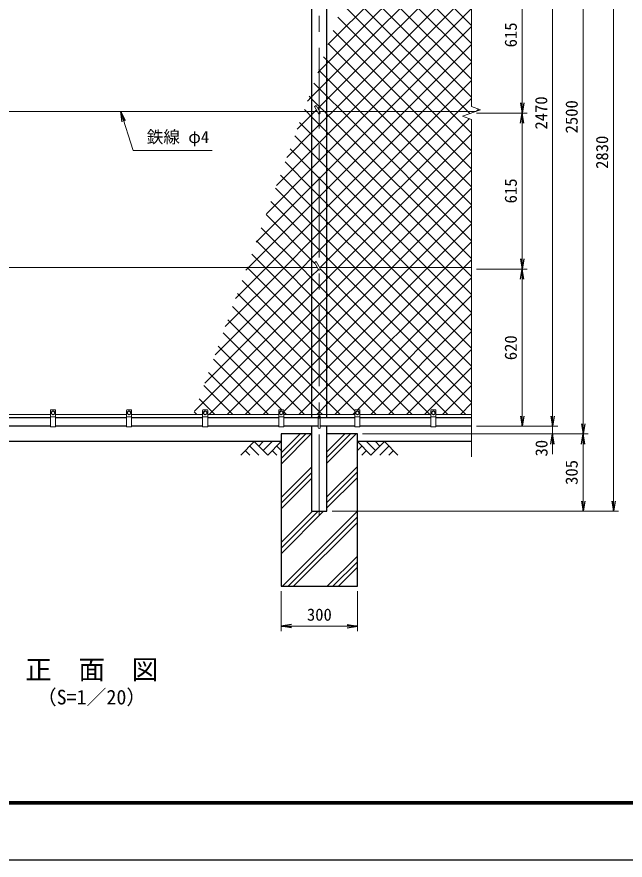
# Model space of a CAD drawing. Units: millimetres, scale not verified. Extents: x -4200 to 4200, y -2970 to 2970.
# Drawn here: x -2777 to -379, y -2970 to 354 of the extents above; entities that cross this region are included whole.
import ezdxf
from ezdxf.enums import TextEntityAlignment as Align

# ---------------------------------------------------------------- set-up
doc = ezdxf.new("R2010")
doc.units = ezdxf.units.MM
doc.header["$LTSCALE"] = 10
doc.linetypes.add('USER1', pattern=[50.8, 31.75, -6.35, 6.35, -6.35])
for name, color, linetype, lineweight in [('0-0_D-STR1', 1, 'Continuous', 25), ('0-1_D-STR3', 3, 'Continuous', 13), ('0-2_D-BMK', 2, 'USER1', 13), ('0-3_D-STR2', 7, 'Continuous', 13), ('0-4_D-STR-DIM', 7, 'Continuous', 13), ('0-7_D-DCR-HCH', 7, 'Continuous', 13), ('0-8_D-STR4', 7, 'Continuous', 25), ('0-9_D-BGD', 7, 'Continuous', 25), ('0-A_D-STR-TXT', 7, 'Continuous', 13), ('0-B_D-TTL-TXT', 7, 'Continuous', 25), ('0-C_D-TTL', 7, 'Continuous', 25)]:
    doc.layers.add(name, color=color, linetype=linetype, lineweight=lineweight)
doc.layers.add('0-5_0', color=7, linetype='Continuous')
doc.styles.add('ＭＳ ゴシック', font='')
doc.styles.get('ＭＳ ゴシック').set_extended_font_data('MS Gothic')

# ---------------------------------------------------------------- blocks, each defined once
blk = doc.blocks.new('_Open')
at = {"layer": '0-5_0'}
blk.add_line((-10, 1.667), (0, 0), dxfattribs=at)
blk.add_lwpolyline([(-10, -1.667), (0, 0), (-10, 0)], dxfattribs=at)

msp = doc.modelspace()

# ---------------------------------------------------------------- linework, layer by layer
at = {"layer": '0-0_D-STR1'}
for p, q in [((-1614.9, 1176.23), (-1614.9, -1225.77)), ((-1554.4, -1225.77), (-1554.4, 1176.23)), ((-2644.65, -1225.77), (-2924.65, -1225.77)), ((-2344.65, -1225.77), (-2624.65, -1225.77)), ((-2044.65, -1225.77), (-2324.65, -1225.77)), ((-1744.65, -1225.77), (-2024.65, -1225.77)), ((-1588.65, -1225.77), (-1724.65, -1225.77)), ((-1444.65, -1225.77), (-1580.65, -1225.77)), ((-1144.65, -1225.77), (-1424.65, -1225.77)), ((-984.65, -1225.77), (-1124.65, -1225.77)), ((-2644.65, -1259.77), (-2924.65, -1259.77)), ((-2344.65, -1259.77), (-2624.65, -1259.77)), ((-2044.65, -1259.77), (-2324.65, -1259.77)), ((-1744.65, -1259.77), (-2024.65, -1259.77)), ((-1588.65, -1259.77), (-1724.65, -1259.77)), ((-1444.65, -1259.77), (-1580.65, -1259.77)), ((-1144.65, -1259.77), (-1424.65, -1259.77)), ((-984.65, -1259.77), (-1124.65, -1259.77))]:
    msp.add_line(p, q, dxfattribs=at)
msp.add_lwpolyline([(-1614.9, -1259.77), (-1614.9, -1594.77), (-1554.4, -1594.77), (-1554.4, -1259.77)], dxfattribs=at)
at = {"layer": '0-1_D-STR3'}
for p, q in [((-1604.05, 0.82), (-1597.12, 4.82)), ((-1604.05, 0.82), (-1588.12, -26.77)), ((-1597.12, 4.82), (-1581.19, -22.77)), ((-1592.74, -18.77), (-3383.5, -18.77)), ((-968.17, -18.77), (-1583.5, -18.77)), ((-1604.05, -614.18), (-1597.12, -610.18)), ((-1604.05, -614.18), (-1588.12, -641.77)), ((-1597.12, -610.18), (-1581.19, -637.77)), ((-1592.74, -633.77), (-3383.5, -633.77)), ((-984.65, -633.77), (-1583.5, -633.77)), ((-2626.65, -1194.77), (-2642.65, -1194.77)), ((-2326.65, -1194.77), (-2342.65, -1194.77)), ((-2026.65, -1194.77), (-2042.65, -1194.77)), ((-1726.65, -1194.77), (-1742.65, -1194.77)), ((-1426.65, -1194.77), (-1442.65, -1194.77)), ((-1126.65, -1194.77), (-1142.65, -1194.77)), ((-2924.65, -1212.77), (-2644.65, -1212.77)), ((-2644.65, -1261.77), (-2644.65, -1196.77)), ((-2624.65, -1221.77), (-2644.65, -1221.77)), ((-2641.15, -1210.52), (-2641.15, -1203.03)), ((-2641.15, -1210.52), (-2634.65, -1214.27)), ((-2634.65, -1214.27), (-2628.15, -1210.52)), ((-2628.15, -1210.52), (-2628.15, -1203.03)), ((-2624.65, -1261.77), (-2624.65, -1196.77)), ((-2624.65, -1212.77), (-2344.65, -1212.77)), ((-2344.65, -1261.77), (-2344.65, -1196.77)), ((-2324.65, -1221.77), (-2344.65, -1221.77)), ((-2341.15, -1210.52), (-2341.15, -1203.03)), ((-2341.15, -1210.52), (-2334.65, -1214.27)), ((-2334.65, -1214.27), (-2328.15, -1210.52)), ((-2328.15, -1210.52), (-2328.15, -1203.03)), ((-2324.65, -1261.77), (-2324.65, -1196.77)), ((-2324.65, -1212.77), (-2044.65, -1212.77)), ((-2044.65, -1261.77), (-2044.65, -1196.77)), ((-2024.65, -1221.77), (-2044.65, -1221.77)), ((-2041.15, -1210.52), (-2041.15, -1203.03)), ((-2041.15, -1210.52), (-2034.65, -1214.27)), ((-2034.65, -1214.27), (-2028.15, -1210.52)), ((-2028.15, -1210.52), (-2028.15, -1203.03)), ((-2024.65, -1261.77), (-2024.65, -1196.77)), ((-2024.65, -1212.77), (-1744.65, -1212.77)), ((-1744.65, -1261.77), (-1744.65, -1196.77)), ((-1724.65, -1221.77), (-1744.65, -1221.77)), ((-1741.15, -1210.52), (-1741.15, -1203.03)), ((-1741.15, -1210.52), (-1734.65, -1214.27)), ((-1734.65, -1214.27), (-1728.15, -1210.52)), ((-1728.15, -1210.52), (-1728.15, -1203.03)), ((-1724.65, -1261.77), (-1724.65, -1196.77)), ((-1724.65, -1212.77), (-1444.65, -1212.77)), ((-1588.65, -1264.77), (-1588.65, -1220.77)), ((-1580.65, -1264.77), (-1580.65, -1220.77)), ((-1444.65, -1261.77), (-1444.65, -1196.77)), ((-1424.65, -1221.77), (-1444.65, -1221.77)), ((-1441.15, -1210.52), (-1441.15, -1203.03)), ((-1441.15, -1210.52), (-1434.65, -1214.27)), ((-1434.65, -1214.27), (-1428.15, -1210.52)), ((-1428.15, -1210.52), (-1428.15, -1203.03)), ((-1424.65, -1261.77), (-1424.65, -1196.77)), ((-1424.65, -1212.77), (-1144.65, -1212.77)), ((-1144.65, -1261.77), (-1144.65, -1196.77)), ((-1124.65, -1221.77), (-1144.65, -1221.77)), ((-1141.15, -1210.52), (-1141.15, -1203.03)), ((-1141.15, -1210.52), (-1134.65, -1214.27)), ((-1134.65, -1214.27), (-1128.15, -1210.52)), ((-1128.15, -1210.52), (-1128.15, -1203.03)), ((-1124.65, -1261.77), (-1124.65, -1196.77)), ((-1124.65, -1212.77), (-984.65, -1212.77)), ((-2624.65, -1261.77), (-2644.65, -1261.77)), ((-2324.65, -1261.77), (-2344.65, -1261.77)), ((-2024.65, -1261.77), (-2044.65, -1261.77)), ((-1724.65, -1261.77), (-1744.65, -1261.77)), ((-1424.65, -1261.77), (-1444.65, -1261.77)), ((-1124.65, -1261.77), (-1144.65, -1261.77))]:
    msp.add_line(p, q, dxfattribs=at)
for points in [[(-2641.15, -1203.03), (-2634.65, -1199.27), (-2628.15, -1203.03)], [(-2341.15, -1203.03), (-2334.65, -1199.27), (-2328.15, -1203.03)], [(-2041.15, -1203.03), (-2034.65, -1199.27), (-2028.15, -1203.03)], [(-1741.15, -1203.03), (-1734.65, -1199.27), (-1728.15, -1203.03)], [(-1441.15, -1203.03), (-1434.65, -1199.27), (-1428.15, -1203.03)], [(-1141.15, -1203.03), (-1134.65, -1199.27), (-1128.15, -1203.03)]]:
    msp.add_lwpolyline(points, dxfattribs=at)
for centre in [(-2634.65, -1206.77), (-2334.65, -1206.77), (-2034.65, -1206.77), (-1734.65, -1206.77), (-1434.65, -1206.77), (-1134.65, -1206.77)]:
    msp.add_circle(centre, 6.49, dxfattribs=at)
for centre, radius, start, end in [((-1584.65, -24.77), 4, 210, 30), ((-1584.65, -639.77), 4, 210, 30), ((-2642.65, -1196.77), 2, 90, 180), ((-2626.65, -1196.77), 2, 0, 90), ((-2342.65, -1196.77), 2, 90, 180), ((-2326.65, -1196.77), 2, 0, 90), ((-2042.65, -1196.77), 2, 90, 180), ((-2026.65, -1196.77), 2, 0, 90), ((-1742.65, -1196.77), 2, 90, 180), ((-1726.65, -1196.77), 2, 0, 90), ((-1442.65, -1196.77), 2, 90, 180), ((-1426.65, -1196.77), 2, 0, 90), ((-1142.65, -1196.77), 2, 90, 180), ((-1126.65, -1196.77), 2, 0, 90), ((-1584.65, -1220.77), 4, 0, 180), ((-1584.65, -1264.77), 4, 180, 0)]:
    msp.add_arc(centre, radius, start, end, dxfattribs=at)
at = {"layer": '0-2_D-BMK'}
msp.add_line((-1584.65, -1609.77), (-1584.65, 1250.23), dxfattribs=at)
at = {"layer": '0-3_D-STR2'}
for p, q in [((-1550.63, 244.96), (-1199.37, 596.23)), ((-984.65, 179.16), (-1401.72, 596.23)), ((-984.65, 249.87), (-1331.01, 596.23)), ((-984.65, 320.58), (-1260.3, 596.23)), ((-984.65, 108.45), (-1436.03, 559.83)), ((-1531.52, -18.77), (-984.65, 528.09)), ((-984.65, 37.74), (-1454.9, 507.99)), ((-1460.81, -18.77), (-984.65, 457.38)), ((-1069.56, -18.77), (-1492.64, 404.3)), ((-1390.1, -18.77), (-984.65, 386.67)), ((-1140.27, -18.77), (-1511.51, 352.46)), ((-1210.98, -18.77), (-1530.37, 300.62)), ((-1319.39, -18.77), (-984.65, 315.96)), ((-1281.69, -18.77), (-1549.24, 248.78)), ((-1248.68, -18.77), (-984.65, 245.25)), ((-1177.97, -18.77), (-984.65, 174.54)), ((-1584.65, 142.77), (-1586.98, 145.09)), ((-1554.4, 112.52), (-1584.65, 142.77)), ((-1423.11, -18.77), (-1554.4, 112.52)), ((-1107.26, -18.77), (-984.65, 103.83)), ((-1584.65, 72.06), (-1605.85, 93.25)), ((-1554.4, 41.81), (-1584.65, 72.06)), ((-1493.83, -18.77), (-1554.4, 41.81)), ((-1036.55, -18.77), (-984.65, 33.12)), ((-1554.4, -41.66), (-1531.52, -18.77)), ((-1554.4, -112.37), (-1460.81, -18.77)), ((-1554.4, -183.08), (-1390.1, -18.77)), ((-1554.4, -253.79), (-1319.39, -18.77)), ((-1554.4, -324.5), (-1248.68, -18.77)), ((-1554.4, -395.21), (-1177.97, -18.77)), ((-1554.4, -465.92), (-1107.26, -18.77)), ((-1554.4, -536.63), (-1036.55, -18.77)), ((-984.65, -527.94), (-1493.83, -18.77)), ((-984.65, -457.23), (-1423.11, -18.77)), ((-984.65, -315.81), (-1281.69, -18.77)), ((-984.65, -245.1), (-1210.98, -18.77)), ((-984.65, -174.39), (-1140.27, -18.77)), ((-984.65, -103.68), (-1069.56, -18.77)), ((-964.5, -17.44), (-956.45, -9.39)), ((-1614.9, -109.83), (-1662.46, -62.27)), ((-1584.65, -71.91), (-1554.4, -41.66)), ((-1614.9, -102.16), (-1584.65, -71.91)), ((-1712.49, -199.74), (-1614.9, -102.16)), ((-1614.9, -180.54), (-1681.33, -114.12)), ((-1584.65, -140.08), (-1614.9, -109.83)), ((-1584.65, -142.62), (-1554.4, -112.37)), ((-1614.9, -251.25), (-1700.19, -165.96)), ((-1614.9, -172.87), (-1584.65, -142.62)), ((-1554.4, -170.33), (-1584.65, -140.08)), ((-1752.96, -310.92), (-1614.9, -172.87)), ((-1584.65, -210.79), (-1614.9, -180.54)), ((-1584.65, -213.33), (-1554.4, -183.08)), ((-1090.96, -633.77), (-1554.4, -170.33)), ((-1439.42, -633.77), (-984.65, -179.01)), ((-1614.9, -321.96), (-1719.06, -217.8)), ((-1614.9, -243.58), (-1584.65, -213.33)), ((-1554.4, -241.04), (-1584.65, -210.79)), ((-1793.42, -422.09), (-1614.9, -243.58)), ((-1584.65, -281.5), (-1614.9, -251.25)), ((-1584.65, -284.04), (-1554.4, -253.79)), ((-1161.67, -633.77), (-1554.4, -241.04)), ((-1368.7, -633.77), (-984.65, -249.72)), ((-1614.9, -392.67), (-1737.93, -269.64)), ((-1614.9, -314.29), (-1584.65, -284.04)), ((-1554.4, -311.75), (-1584.65, -281.5)), ((-1833.88, -533.27), (-1614.9, -314.29)), ((-1614.9, -463.38), (-1756.8, -321.48)), ((-1584.65, -352.21), (-1614.9, -321.96)), ((-1584.65, -354.75), (-1554.4, -324.5)), ((-1232.38, -633.77), (-1554.4, -311.75)), ((-1297.99, -633.77), (-984.65, -320.43)), ((-1614.9, -385), (-1584.65, -354.75)), ((-1554.4, -382.46), (-1584.65, -352.21)), ((-1863.68, -633.77), (-1614.9, -385)), ((-1614.9, -534.09), (-1775.67, -373.32)), ((-1584.65, -422.92), (-1614.9, -392.67)), ((-1584.65, -425.46), (-1554.4, -395.21)), ((-1303.09, -633.77), (-1554.4, -382.46)), ((-1227.28, -633.77), (-984.65, -391.14)), ((-1614.9, -455.71), (-1584.65, -425.46)), ((-1554.4, -453.17), (-1584.65, -422.92)), ((-1792.97, -633.77), (-1614.9, -455.71)), ((-1584.65, -493.63), (-1614.9, -463.38)), ((-1373.8, -633.77), (-1554.4, -453.17)), ((-1614.9, -526.42), (-1584.65, -496.17)), ((-1584.65, -496.17), (-1554.4, -465.92)), ((-1554.4, -523.88), (-1584.65, -493.63)), ((-1727.35, -633.77), (-1832.28, -528.85)), ((-1722.26, -633.77), (-1614.9, -526.42)), ((-1444.51, -633.77), (-1554.4, -523.88)), ((-1584.65, -564.34), (-1614.9, -534.09)), ((-1584.65, -566.88), (-1554.4, -536.63)), ((-1554.4, -594.59), (-1584.65, -564.34)), ((-1798.06, -633.77), (-1851.15, -580.69)), ((-1651.55, -633.77), (-1614.9, -597.13)), ((-1614.9, -597.13), (-1584.65, -566.88)), ((-1515.22, -633.77), (-1554.4, -594.59)), ((-1995.74, -977.97), (-1651.55, -633.77)), ((-1955.28, -866.79), (-1722.26, -633.77)), ((-1914.81, -755.62), (-1792.97, -633.77)), ((-1874.35, -644.44), (-1863.68, -633.77)), ((-1868.77, -633.77), (-1870.01, -632.53)), ((-1614.9, -887.64), (-1868.77, -633.77)), ((-1614.9, -816.93), (-1798.06, -633.77)), ((-1614.9, -746.22), (-1727.35, -633.77)), ((-1554.4, -748.76), (-1439.42, -633.77)), ((-1554.4, -819.47), (-1368.7, -633.77)), ((-1554.4, -890.18), (-1297.99, -633.77)), ((-1554.4, -960.89), (-1227.28, -633.77)), ((-984.65, -1164.34), (-1515.22, -633.77)), ((-984.65, -1093.63), (-1444.51, -633.77)), ((-984.65, -1022.92), (-1373.8, -633.77)), ((-984.65, -952.21), (-1303.09, -633.77)), ((-984.65, -881.5), (-1232.38, -633.77)), ((-984.65, -810.79), (-1161.67, -633.77)), ((-984.65, -740.08), (-1090.96, -633.77)), ((-1523.44, -1212.77), (-984.65, -673.99)), ((-1584.65, -776.47), (-1614.9, -746.22)), ((-1584.65, -779.01), (-1554.4, -748.76)), ((-1434.73, -1194.77), (-984.65, -744.7)), ((-1614.9, -809.26), (-1584.65, -779.01)), ((-1554.4, -806.72), (-1584.65, -776.47)), ((-2018.42, -1212.77), (-1614.9, -809.26)), ((-1584.65, -847.18), (-1614.9, -816.93)), ((-1584.65, -849.72), (-1554.4, -819.47)), ((-1148.35, -1212.77), (-1554.4, -806.72)), ((-1382.02, -1212.77), (-984.65, -815.41)), ((-1614.9, -879.97), (-1584.65, -849.72)), ((-1554.4, -877.43), (-1584.65, -847.18)), ((-1643.33, -1212.77), (-1964.36, -891.74)), ((-1947.7, -1212.77), (-1614.9, -879.97)), ((-1584.65, -917.89), (-1614.9, -887.64)), ((-1584.65, -920.43), (-1554.4, -890.18)), ((-1219.06, -1212.77), (-1554.4, -877.43)), ((-1311.31, -1212.77), (-984.65, -886.12)), ((-1614.9, -950.68), (-1584.65, -920.43)), ((-1554.4, -948.14), (-1584.65, -917.89)), ((-1732.04, -1194.77), (-1983.23, -943.58)), ((-1876.99, -1212.77), (-1614.9, -950.68)), ((-1584.65, -991.14), (-1554.4, -960.89)), ((-1289.77, -1212.77), (-1554.4, -948.14)), ((-1240.6, -1212.77), (-984.65, -956.83)), ((-1784.75, -1212.77), (-2002.1, -995.43)), ((-1614.9, -1021.39), (-1584.65, -991.14)), ((-1806.28, -1212.77), (-1614.9, -1021.39)), ((-1169.89, -1212.77), (-984.65, -1027.54)), ((-1855.46, -1212.77), (-2020.97, -1047.27)), ((-1926.17, -1212.77), (-2039.83, -1099.11)), ((-1099.18, -1212.77), (-984.65, -1098.25)), ((-1996.88, -1212.77), (-2058.7, -1150.95)), ((-1028.47, -1212.77), (-984.65, -1168.96)), ((-2067.59, -1212.77), (-2077.57, -1202.79)), ((-1714.04, -1212.77), (-1724.65, -1202.16)), ((-1452.73, -1212.77), (-1444.65, -1204.7))]:
    msp.add_line(p, q, dxfattribs=at)
for points in [[(-1591.1, 133.78), (-1584.65, 140.23), (-1554.4, 170.48), (-1128.65, 596.23), (-984.65, 740.23)], [(-1631.56, 22.61), (-1614.9, 39.27), (-1584.65, 69.52), (-1554.4, 99.77), (-1057.94, 596.23), (-984.65, 669.52)], [(-1590.36, -6.9), (-1584.65, -1.19), (-1554.4, 29.06), (-987.23, 596.23), (-984.65, 598.81)], [(-990.66, -26.96), (-998.85, -18.77), (-1473.77, 456.14)], [(-984.65, -386.52), (-1352.4, -18.77), (-1554.4, 183.23), (-1568.11, 196.94)], [(-984.65, -598.66), (-1554.4, -28.91), (-1564.54, -18.77), (-1584.65, 1.34), (-1614.9, 31.59), (-1624.72, 41.41)], [(-1672.03, -88.57), (-1614.9, -31.44), (-1602.23, -18.77), (-1596.21, -12.75)], [(-984.65, -669.37), (-1020.25, -633.77), (-1554.4, -99.62), (-1584.65, -69.37), (-1614.9, -39.12), (-1635.25, -18.77), (-1643.59, -10.43)], [(-1582.52, -635.46), (-1580.84, -633.77), (-1554.4, -607.34), (-994.06, -47)], [(-2076.67, -1200.32), (-1614.9, -738.55), (-1584.65, -708.3), (-1554.4, -678.05), (-1510.13, -633.77), (-984.65, -108.3)], [(-1602.03, -617.67), (-1614.9, -604.8), (-1794.54, -425.17)], [(-1724.65, -1201.85), (-1614.9, -1092.1), (-1584.65, -1061.85), (-1554.4, -1031.6), (-1156.57, -633.77), (-984.65, -461.85)], [(-1077.64, -1212.77), (-1554.4, -736.01), (-1584.65, -705.76), (-1614.9, -675.51), (-1656.64, -633.77), (-1813.41, -477.01)], [(-1664.86, -1212.77), (-1614.9, -1162.82), (-1584.65, -1132.57), (-1554.4, -1102.32), (-1085.86, -633.77), (-984.65, -532.57)], [(-1594.15, -1212.77), (-1584.65, -1203.28), (-1554.4, -1173.03), (-1015.15, -633.77), (-984.65, -603.28)], [(-2036.21, -1089.14), (-1614.9, -667.84), (-1588.38, -641.32)], [(-1006.93, -1212.77), (-1554.4, -665.3), (-1580.76, -638.95)], [(-1360.49, -1212.77), (-1554.4, -1018.85), (-1584.65, -988.6), (-1614.9, -958.35), (-1888.88, -684.38)], [(-1444.65, -1199.32), (-1554.4, -1089.57), (-1584.65, -1059.32), (-1614.9, -1029.07), (-1907.75, -736.22)], [(-1501.91, -1212.77), (-1554.4, -1160.28), (-1584.65, -1130.03), (-1614.9, -1099.78), (-1926.62, -788.06)], [(-1572.62, -1212.77), (-1584.65, -1200.74), (-1614.9, -1170.49), (-1945.49, -839.9)]]:
    msp.add_lwpolyline(points, dxfattribs=at)
at = {"layer": '0-4_D-STR-DIM'}
for p, q in [((-984.65, 1270.23), (-984.65, 0.88)), ((-664.65, 1170.23), (-664.65, -1219.77)), ((-544.65, -1249.77), (-544.65, 1170.23)), ((-424.65, 1195.23), (-424.65, -1554.77)), ((-784.65, 550.23), (-784.65, 15.23)), ((-949.42, -11.95), (-984.65, 0.88)), ((-1019.89, -37.6), (-949.42, -11.95)), ((-964.65, -24.77), (-764.65, -24.77)), ((-964.65, -24.77), (-764.65, -24.77)), ((-984.65, -50.42), (-1019.89, -37.6)), ((-984.65, -50.42), (-984.65, -1379.77)), ((-784.65, -64.77), (-784.65, -599.77)), ((-964.65, -639.77), (-764.65, -639.77)), ((-964.65, -639.77), (-764.65, -639.77)), ((-784.65, -1219.77), (-784.65, -679.77)), ((-664.65, -1219.77), (-664.65, -1179.77)), ((-964.65, -1259.77), (-644.65, -1259.77)), ((-964.65, -1259.77), (-644.65, -1259.77)), ((-964.65, -1259.77), (-764.65, -1259.77)), ((-664.65, -1259.77), (-664.65, -1289.77)), ((-1414.65, -1289.77), (-644.65, -1289.77)), ((-1414.65, -1289.77), (-524.65, -1289.77)), ((-1414.65, -1289.77), (-524.65, -1289.77)), ((-664.65, -1329.77), (-664.65, -1369.77)), ((-544.65, -1329.77), (-544.65, -1554.77)), ((-1534.4, -1594.77), (-404.65, -1594.77)), ((-1334.4, -1594.77), (-524.65, -1594.77)), ((-1734.65, -1909.77), (-1734.65, -2067.09)), ((-1434.65, -1909.77), (-1434.65, -2067.09)), ((-1694.65, -2047.09), (-1474.65, -2047.09))]:
    msp.add_line(p, q, dxfattribs=at)
at = {"layer": '0-7_D-DCR-HCH'}
for p, q in [((-1734.65, -1408.3), (-1616.13, -1289.77)), ((-1734.65, -1386.2), (-1638.22, -1289.77)), ((-1734.65, -1364.11), (-1660.32, -1289.77)), ((-1554.4, -1404.83), (-1439.35, -1289.77)), ((-1554.4, -1382.73), (-1461.45, -1289.77)), ((-1554.4, -1360.63), (-1483.54, -1289.77)), ((-1841.08, -1319.77), (-1894.29, -1372.99)), ((-1841.08, -1319.77), (-1787.87, -1372.99)), ((-1823.34, -1337.51), (-1805.6, -1319.77)), ((-1805.6, -1355.25), (-1770.13, -1319.77)), ((-1787.87, -1372.99), (-1734.65, -1319.77)), ((-1381.44, -1372.99), (-1434.65, -1319.77)), ((-1363.7, -1355.25), (-1399.18, -1319.77)), ((-1328.23, -1319.77), (-1381.44, -1372.99)), ((-1345.87, -1337.6), (-1363.7, -1319.77)), ((-1328.23, -1319.77), (-1275.02, -1372.99)), ((-1876.55, -1355.25), (-1858.73, -1372.99)), ((-1858.82, -1337.51), (-1823.18, -1372.99)), ((-1770.13, -1355.25), (-1752.31, -1372.99)), ((-1752.39, -1337.51), (-1734.65, -1355.17)), ((-1416.92, -1337.51), (-1434.65, -1355.17)), ((-1399.18, -1355.25), (-1417, -1372.99)), ((-1310.49, -1337.51), (-1346.13, -1372.99)), ((-1292.76, -1355.25), (-1310.57, -1372.99)), ((-1734.65, -1540.88), (-1614.9, -1421.13)), ((-1554.4, -1537.41), (-1434.65, -1417.66)), ((-1734.65, -1562.98), (-1614.9, -1443.23)), ((-1554.4, -1559.51), (-1434.65, -1439.76)), ((-1554.4, -1581.6), (-1434.65, -1461.85)), ((-1734.65, -1585.08), (-1614.9, -1465.33)), ((-1734.65, -1761.85), (-1567.57, -1594.77)), ((-1734.65, -1739.76), (-1589.67, -1594.77)), ((-1734.65, -1717.66), (-1611.77, -1594.77)), ((-1729.99, -1889.77), (-1434.65, -1594.44)), ((-1707.89, -1889.77), (-1434.65, -1616.53)), ((-1685.8, -1889.77), (-1434.65, -1638.63)), ((-1553.21, -1889.77), (-1434.65, -1771.21)), ((-1531.12, -1889.77), (-1434.65, -1793.31)), ((-1509.02, -1889.77), (-1434.65, -1815.41))]:
    msp.add_line(p, q, dxfattribs=at)
at = {"layer": '0-8_D-STR4'}
msp.add_line((-1434.65, -1289.77), (-1554.4, -1289.77), dxfattribs=at)
msp.add_lwpolyline([(-1614.9, -1289.77), (-1734.65, -1289.77), (-1734.65, -1889.77), (-1434.65, -1889.77), (-1434.65, -1289.77)], dxfattribs=at)
at = {"layer": '0-9_D-BGD'}
for p, q in [((-1734.65, -1319.77), (-3234.65, -1319.77)), ((-984.65, -1319.77), (-1434.65, -1319.77))]:
    msp.add_line(p, q, dxfattribs=at)
at = {"layer": '0-A_D-STR-TXT'}
msp.add_lwpolyline([(-2007.7, -172.4), (-2319.03, -172.4), (-2367.13, -20.68)], dxfattribs=at)
at = {"layer": '0-C_D-TTL', "color": 2}
msp.add_lwpolyline([(-4199.68, 2970.23), (4200.32, 2970.23), (4200.32, -2969.77), (-4199.68, -2969.77)], close=True, dxfattribs=at)
at = {"layer": '0-C_D-TTL'}
for points in [[(-3929.68, 2750.23), (3930.32, 2750.23), (3930.32, -2749.77), (-3929.68, -2749.77)], [(-3927.18, 2747.73), (3927.82, 2747.73), (3927.82, -2747.27), (-3927.18, -2747.27)], [(-3924.68, 2745.23), (3925.32, 2745.23), (3925.32, -2744.77), (-3924.68, -2744.77)], [(-3922.18, 2742.73), (3922.82, 2742.73), (3922.82, -2742.27), (-3922.18, -2742.27)], [(-3919.68, 2740.23), (3920.32, 2740.23), (3920.32, -2739.77), (-3919.68, -2739.77)]]:
    msp.add_lwpolyline(points, close=True, dxfattribs=at)

# ---------------------------------------------------------------- block references
at = {"layer": '0-4_D-STR-DIM', "xscale": 4, "yscale": 4}
for p, rotation in [((-784.65, -24.77), 270), ((-784.65, -24.77), 90), ((-784.65, -639.77), 270), ((-784.65, -639.77), 90), ((-784.65, -1259.77), 270), ((-664.65, -1259.77), 270), ((-664.65, -1259.77), 270), ((-544.65, -1289.77), 270), ((-664.65, -1289.77), 90), ((-544.65, -1289.77), 90), ((-544.65, -1594.77), 270), ((-424.65, -1594.77), 270), ((-1734.65, -2047.09), 180)]:
    msp.add_blockref('_Open', p, dxfattribs=dict(at, rotation=rotation))
msp.add_blockref('_Open', (-1434.65, -2047.09), dxfattribs=at)
at = {"layer": '0-A_D-STR-TXT', "xscale": 4, "yscale": 4, "rotation": 107.58773}
msp.add_blockref('_Open', (-2367.73, -18.77), dxfattribs=at)

# ---------------------------------------------------------------- texts
at = {"layer": '0-4_D-STR-DIM', "style": 'ＭＳ ゴシック'}
for s, p in [('615', (-791.4, 234.13)), ('2470', (-671.4, -90.02)), ('2500', (-551.4, -105.02)), ('2830', (-431.4, -245.02)), ('615', (-791.4, -380.87)), ('620', (-791.4, -999.02)), ('30', (-670.26, -1378.66)), ('305', (-551.4, -1490.5))]:
    msp.add_text(s, height=48.09, rotation=90, dxfattribs=at).set_placement(p, align=Align.BOTTOM_LEFT)
msp.add_text('300', height=48.09, dxfattribs=at).set_placement((-1633.53, -2040.34), align=Align.BOTTOM_LEFT)
at = {"layer": '0-A_D-STR-TXT', "style": 'ＭＳ ゴシック'}
msp.add_text('鉄線 φ4', height=48.09, dxfattribs=at).set_placement((-2265.32, -157.53), align=Align.BOTTOM_LEFT)
at = {"layer": '0-B_D-TTL-TXT', "style": 'ＭＳ ゴシック'}
for s, height, p in [('正\u3000面\u3000図', 76.98, (-2744.55, -2280.17)), ('（S=1／20）', 57.7, (-2699.07, -2373.36))]:
    msp.add_text(s, height=height, dxfattribs=at).set_placement(p, align=Align.BOTTOM_LEFT)

doc.saveas('drawing.dxf')
